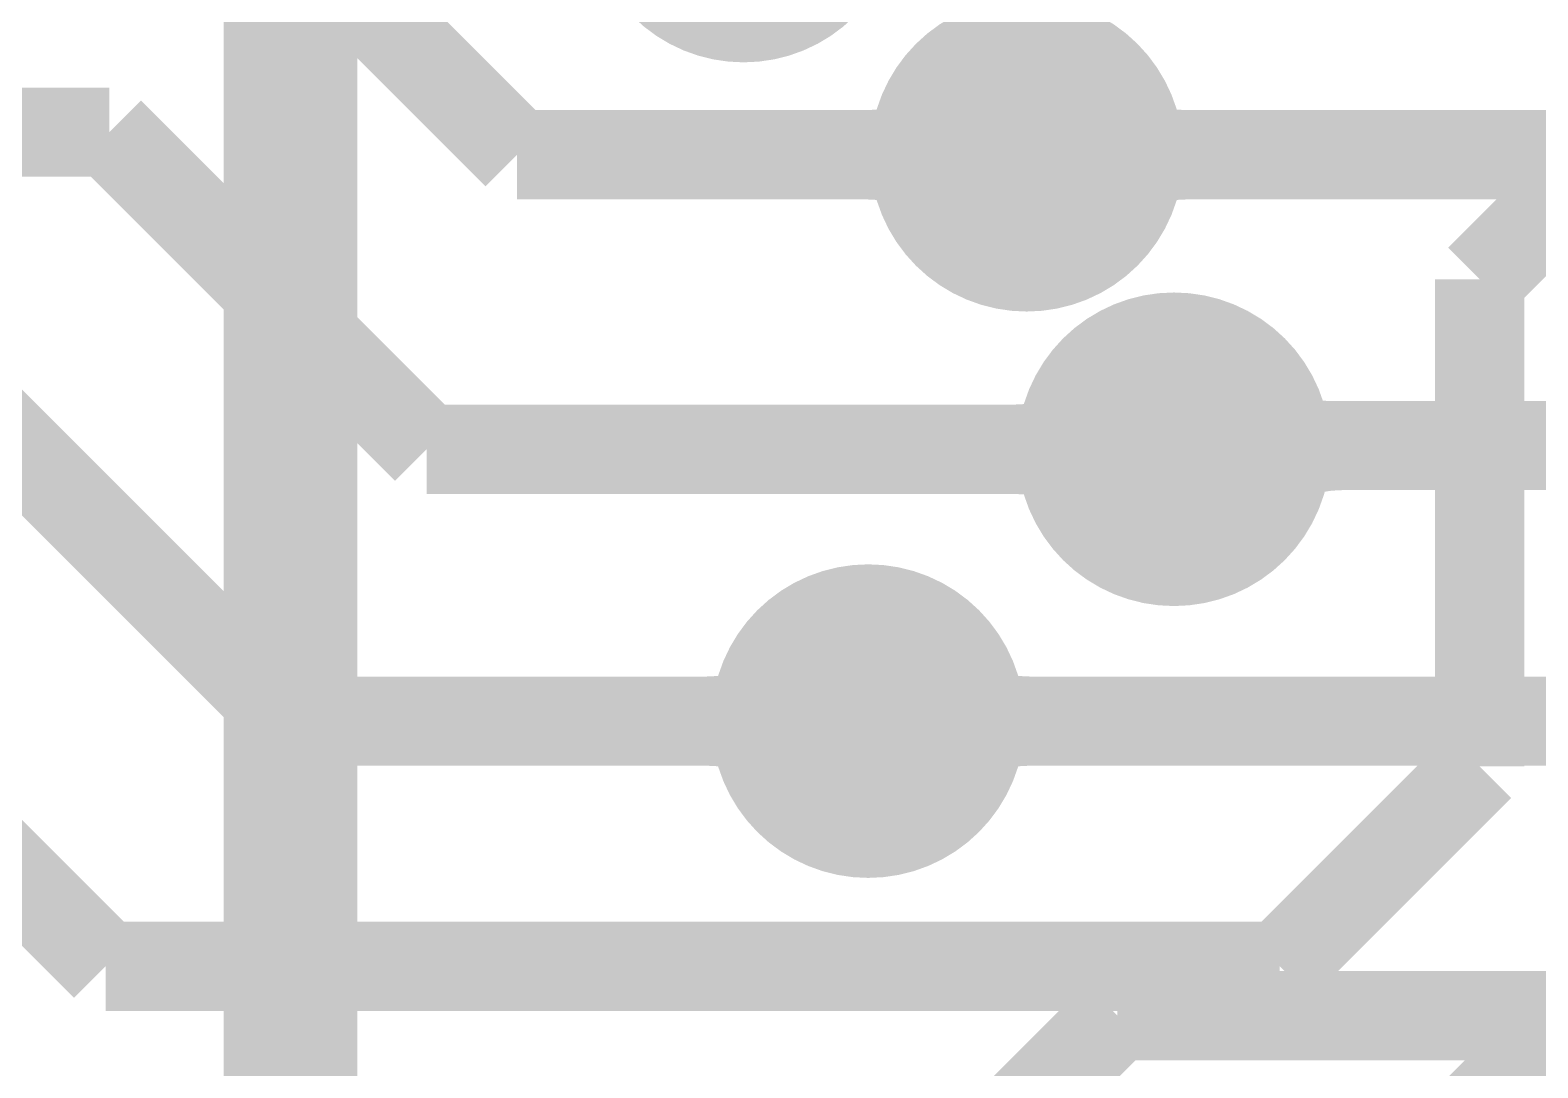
# Model space of a CAD drawing. Extents: x 56.2 to 141.8, y 48 to 96.4.
# Drawn here: x 121.615 to 124.997, y 73.238 to 75.565 of the extents above; entities that cross this region are included whole.
import ezdxf

# ---------------------------------------------------------------- set-up
doc = ezdxf.new("R2010")
doc.units = 0
doc.header["$MEASUREMENT"] = 0
for name, color, linetype in [('BOTTOMLAYER', 5, 'CONTINUOUS'), ('BOTTOMSOLDER', 6, 'CONTINUOUS'), ('MULTILAYER', 9, 'CONTINUOUS'), ('TOPLAYER', 1, 'CONTINUOUS'), ('TOPSOLDER', 216, 'CONTINUOUS')]:
    doc.layers.add(name, color=color, linetype=linetype)

msp = doc.modelspace()

# ---------------------------------------------------------------- linework, layer by layer
at = {"layer": 'BOTTOMLAYER'}
for points, const_width in [([(122.1994, 72.136), (122.1994, 75.9968)], 0.299999), ([(123.8504, 75.2856), (125.5268, 75.2856)], 0.2), ([(124.1806, 74.6338), (125.6878, 74.6338)], 0.2), ([(123.4948, 74.0156), (125.896075, 74.0156)], 0.2), ([(123.5202, 72.8218), (124.0536, 73.3552)], 0.2), ([(124.0536, 73.3552), (126.2888, 73.3552)], 0.2)]:
    msp.add_lwpolyline(points, dxfattribs=dict(at, const_width=const_width))
for points, const_width in [([(123.725402, 75.2856, 1), (123.975398, 75.2856, 1)], 0.249999), ([(123.906465, 75.391665, 1), (124.006465, 75.391665, 1)], 0.1), ([(123.906465, 75.391665, 1), (124.006465, 75.391665, 1)], 0.1), ([(123.906465, 75.391665, 1), (124.006465, 75.391665, 1)], 0.1), ([(123.906465, 75.391665, 1), (124.006465, 75.391665, 1)], 0.1), ([(123.906465, 75.391665, 1), (124.006465, 75.391665, 1)], 0.1), ([(123.906465, 75.391665, 1), (124.006465, 75.391665, 1)], 0.1), ([(123.906465, 75.391665, 1), (124.006465, 75.391665, 1)], 0.1), ([(123.906465, 75.391665, 1), (124.006465, 75.391665, 1)], 0.1), ([(123.906465, 75.391665, 1), (124.006465, 75.391665, 1)], 0.1), ([(123.906465, 75.391665, 1), (124.006465, 75.391665, 1)], 0.1), ([(123.906465, 75.391665, 1), (124.006465, 75.391665, 1)], 0.1), ([(123.906465, 75.391665, 1), (124.006465, 75.391665, 1)], 0.1), ([(123.906465, 75.391665, 1), (124.006465, 75.391665, 1)], 0.1), ([(123.906465, 75.391665, 1), (124.006465, 75.391665, 1)], 0.1), ([(124.16253, 75.2856, 1), (124.26253, 75.2856, 1)], 0.1), ([(124.16253, 75.2856, 1), (124.26253, 75.2856, 1)], 0.1), ([(124.16253, 75.2856, 1), (124.26253, 75.2856, 1)], 0.1), ([(124.16253, 75.2856, 1), (124.26253, 75.2856, 1)], 0.1), ([(124.16253, 75.2856, 1), (124.26253, 75.2856, 1)], 0.1), ([(124.16253, 75.2856, 1), (124.26253, 75.2856, 1)], 0.1), ([(124.16253, 75.2856, 1), (124.26253, 75.2856, 1)], 0.1), ([(124.16253, 75.2856, 1), (124.26253, 75.2856, 1)], 0.1), ([(124.16253, 75.2856, 1), (124.26253, 75.2856, 1)], 0.1), ([(124.16253, 75.2856, 1), (124.26253, 75.2856, 1)], 0.1), ([(124.16253, 75.2856, 1), (124.26253, 75.2856, 1)], 0.1), ([(124.16253, 75.2856, 1), (124.26253, 75.2856, 1)], 0.1), ([(124.16253, 75.2856, 1), (124.26253, 75.2856, 1)], 0.1), ([(124.16253, 75.2856, 1), (124.26253, 75.2856, 1)], 0.1), ([(124.16253, 75.2856, 1), (124.26253, 75.2856, 1)], 0.1), ([(124.16253, 75.2856, 1), (124.26253, 75.2856, 1)], 0.1), ([(124.16253, 75.2856, 1), (124.26253, 75.2856, 1)], 0.1), ([(124.16253, 75.2856, 1), (124.26253, 75.2856, 1)], 0.1), ([(124.16253, 75.2856, 1), (124.26253, 75.2856, 1)], 0.1), ([(124.16253, 75.2856, 1), (124.26253, 75.2856, 1)], 0.1), ([(124.16253, 75.2856, 1), (124.26253, 75.2856, 1)], 0.1), ([(124.16253, 75.2856, 1), (124.26253, 75.2856, 1)], 0.1), ([(124.16253, 75.2856, 1), (124.26253, 75.2856, 1)], 0.1), ([(124.16253, 75.2856, 1), (124.26253, 75.2856, 1)], 0.1), ([(124.16253, 75.2856, 1), (124.26253, 75.2856, 1)], 0.1), ([(124.16253, 75.2856, 1), (124.26253, 75.2856, 1)], 0.1), ([(124.16253, 75.2856, 1), (124.26253, 75.2856, 1)], 0.1), ([(124.16253, 75.2856, 1), (124.26253, 75.2856, 1)], 0.1), ([(123.906465, 75.179535, 1), (124.006465, 75.179535, 1)], 0.1), ([(123.906465, 75.179535, 1), (124.006465, 75.179535, 1)], 0.1), ([(123.906465, 75.179535, 1), (124.006465, 75.179535, 1)], 0.1), ([(123.906465, 75.179535, 1), (124.006465, 75.179535, 1)], 0.1), ([(123.906465, 75.179535, 1), (124.006465, 75.179535, 1)], 0.1), ([(123.906465, 75.179535, 1), (124.006465, 75.179535, 1)], 0.1), ([(123.906465, 75.179535, 1), (124.006465, 75.179535, 1)], 0.1), ([(123.906465, 75.179535, 1), (124.006465, 75.179535, 1)], 0.1), ([(123.906465, 75.179535, 1), (124.006465, 75.179535, 1)], 0.1), ([(123.906465, 75.179535, 1), (124.006465, 75.179535, 1)], 0.1), ([(123.906465, 75.179535, 1), (124.006465, 75.179535, 1)], 0.1), ([(123.906465, 75.179535, 1), (124.006465, 75.179535, 1)], 0.1), ([(123.906465, 75.179535, 1), (124.006465, 75.179535, 1)], 0.1), ([(123.906465, 75.179535, 1), (124.006465, 75.179535, 1)], 0.1), ([(124.055602, 74.6252, 1), (124.305598, 74.6252, 1)], 0.249999), ([(124.236665, 74.731265, 1), (124.336665, 74.731265, 1)], 0.1), ([(124.236665, 74.731265, 1), (124.336665, 74.731265, 1)], 0.1), ([(124.236665, 74.731265, 1), (124.336665, 74.731265, 1)], 0.1), ([(124.236665, 74.731265, 1), (124.336665, 74.731265, 1)], 0.1), ([(124.236665, 74.731265, 1), (124.336665, 74.731265, 1)], 0.1), ([(124.236665, 74.731265, 1), (124.336665, 74.731265, 1)], 0.1), ([(124.236665, 74.731265, 1), (124.336665, 74.731265, 1)], 0.1), ([(124.236665, 74.731265, 1), (124.336665, 74.731265, 1)], 0.1), ([(124.236665, 74.731265, 1), (124.336665, 74.731265, 1)], 0.1), ([(124.236665, 74.731265, 1), (124.336665, 74.731265, 1)], 0.1), ([(124.236665, 74.731265, 1), (124.336665, 74.731265, 1)], 0.1), ([(124.236665, 74.731265, 1), (124.336665, 74.731265, 1)], 0.1), ([(124.236665, 74.731265, 1), (124.336665, 74.731265, 1)], 0.1), ([(124.236665, 74.731265, 1), (124.336665, 74.731265, 1)], 0.1), ([(124.471968, 74.6338, 1), (124.571968, 74.6338, 1)], 0.1), ([(124.471968, 74.6338, 1), (124.571968, 74.6338, 1)], 0.1), ([(124.471968, 74.6338, 1), (124.571968, 74.6338, 1)], 0.1), ([(124.471968, 74.6338, 1), (124.571968, 74.6338, 1)], 0.1), ([(124.471968, 74.6338, 1), (124.571968, 74.6338, 1)], 0.1), ([(124.471968, 74.6338, 1), (124.571968, 74.6338, 1)], 0.1), ([(124.471968, 74.6338, 1), (124.571968, 74.6338, 1)], 0.1), ([(124.471968, 74.6338, 1), (124.571968, 74.6338, 1)], 0.1), ([(124.471968, 74.6338, 1), (124.571968, 74.6338, 1)], 0.1), ([(124.471968, 74.6338, 1), (124.571968, 74.6338, 1)], 0.1), ([(124.471968, 74.6338, 1), (124.571968, 74.6338, 1)], 0.1), ([(124.471968, 74.6338, 1), (124.571968, 74.6338, 1)], 0.1), ([(124.471968, 74.6338, 1), (124.571968, 74.6338, 1)], 0.1), ([(124.471968, 74.6338, 1), (124.571968, 74.6338, 1)], 0.1), ([(124.513495, 74.6338, 1), (124.613495, 74.6338, 1)], 0.1), ([(124.513495, 74.6338, 1), (124.613495, 74.6338, 1)], 0.1), ([(124.513495, 74.6338, 1), (124.613495, 74.6338, 1)], 0.1), ([(124.513495, 74.6338, 1), (124.613495, 74.6338, 1)], 0.1), ([(124.513495, 74.6338, 1), (124.613495, 74.6338, 1)], 0.1), ([(124.513495, 74.6338, 1), (124.613495, 74.6338, 1)], 0.1), ([(124.513495, 74.6338, 1), (124.613495, 74.6338, 1)], 0.1), ([(124.513495, 74.6338, 1), (124.613495, 74.6338, 1)], 0.1), ([(124.513495, 74.6338, 1), (124.613495, 74.6338, 1)], 0.1), ([(124.513495, 74.6338, 1), (124.613495, 74.6338, 1)], 0.1), ([(124.513495, 74.6338, 1), (124.613495, 74.6338, 1)], 0.1), ([(124.513495, 74.6338, 1), (124.613495, 74.6338, 1)], 0.1), ([(124.513495, 74.6338, 1), (124.613495, 74.6338, 1)], 0.1), ([(124.513495, 74.6338, 1), (124.613495, 74.6338, 1)], 0.1), ([(124.236665, 74.519135, 1), (124.336665, 74.519135, 1)], 0.1), ([(124.236665, 74.519135, 1), (124.336665, 74.519135, 1)], 0.1), ([(124.236665, 74.519135, 1), (124.336665, 74.519135, 1)], 0.1), ([(124.236665, 74.519135, 1), (124.336665, 74.519135, 1)], 0.1), ([(124.236665, 74.519135, 1), (124.336665, 74.519135, 1)], 0.1), ([(124.236665, 74.519135, 1), (124.336665, 74.519135, 1)], 0.1), ([(124.236665, 74.519135, 1), (124.336665, 74.519135, 1)], 0.1), ([(124.236665, 74.519135, 1), (124.336665, 74.519135, 1)], 0.1), ([(124.236665, 74.519135, 1), (124.336665, 74.519135, 1)], 0.1), ([(124.236665, 74.519135, 1), (124.336665, 74.519135, 1)], 0.1), ([(124.236665, 74.519135, 1), (124.336665, 74.519135, 1)], 0.1), ([(124.236665, 74.519135, 1), (124.336665, 74.519135, 1)], 0.1), ([(124.236665, 74.519135, 1), (124.336665, 74.519135, 1)], 0.1), ([(124.236665, 74.519135, 1), (124.336665, 74.519135, 1)], 0.1), ([(123.369802, 74.0156, 1), (123.619798, 74.0156, 1)], 0.249999), ([(123.550865, 74.121665, 1), (123.650865, 74.121665, 1)], 0.1), ([(123.550865, 74.121665, 1), (123.650865, 74.121665, 1)], 0.1), ([(123.550865, 74.121665, 1), (123.650865, 74.121665, 1)], 0.1), ([(123.550865, 74.121665, 1), (123.650865, 74.121665, 1)], 0.1), ([(123.550865, 74.121665, 1), (123.650865, 74.121665, 1)], 0.1), ([(123.550865, 74.121665, 1), (123.650865, 74.121665, 1)], 0.1), ([(123.550865, 74.121665, 1), (123.650865, 74.121665, 1)], 0.1), ([(123.550865, 74.121665, 1), (123.650865, 74.121665, 1)], 0.1), ([(123.550865, 74.121665, 1), (123.650865, 74.121665, 1)], 0.1), ([(123.550865, 74.121665, 1), (123.650865, 74.121665, 1)], 0.1), ([(123.550865, 74.121665, 1), (123.650865, 74.121665, 1)], 0.1), ([(123.550865, 74.121665, 1), (123.650865, 74.121665, 1)], 0.1), ([(123.550865, 74.121665, 1), (123.650865, 74.121665, 1)], 0.1), ([(123.550865, 74.121665, 1), (123.650865, 74.121665, 1)], 0.1), ([(123.80693, 74.0156, 1), (123.90693, 74.0156, 1)], 0.1), ([(123.80693, 74.0156, 1), (123.90693, 74.0156, 1)], 0.1), ([(123.80693, 74.0156, 1), (123.90693, 74.0156, 1)], 0.1), ([(123.80693, 74.0156, 1), (123.90693, 74.0156, 1)], 0.1), ([(123.80693, 74.0156, 1), (123.90693, 74.0156, 1)], 0.1), ([(123.80693, 74.0156, 1), (123.90693, 74.0156, 1)], 0.1), ([(123.80693, 74.0156, 1), (123.90693, 74.0156, 1)], 0.1), ([(123.80693, 74.0156, 1), (123.90693, 74.0156, 1)], 0.1), ([(123.80693, 74.0156, 1), (123.90693, 74.0156, 1)], 0.1), ([(123.80693, 74.0156, 1), (123.90693, 74.0156, 1)], 0.1), ([(123.80693, 74.0156, 1), (123.90693, 74.0156, 1)], 0.1), ([(123.80693, 74.0156, 1), (123.90693, 74.0156, 1)], 0.1), ([(123.80693, 74.0156, 1), (123.90693, 74.0156, 1)], 0.1), ([(123.80693, 74.0156, 1), (123.90693, 74.0156, 1)], 0.1), ([(123.80693, 74.0156, 1), (123.90693, 74.0156, 1)], 0.1), ([(123.80693, 74.0156, 1), (123.90693, 74.0156, 1)], 0.1), ([(123.80693, 74.0156, 1), (123.90693, 74.0156, 1)], 0.1), ([(123.80693, 74.0156, 1), (123.90693, 74.0156, 1)], 0.1), ([(123.80693, 74.0156, 1), (123.90693, 74.0156, 1)], 0.1), ([(123.80693, 74.0156, 1), (123.90693, 74.0156, 1)], 0.1), ([(123.80693, 74.0156, 1), (123.90693, 74.0156, 1)], 0.1), ([(123.80693, 74.0156, 1), (123.90693, 74.0156, 1)], 0.1), ([(123.80693, 74.0156, 1), (123.90693, 74.0156, 1)], 0.1), ([(123.80693, 74.0156, 1), (123.90693, 74.0156, 1)], 0.1), ([(123.80693, 74.0156, 1), (123.90693, 74.0156, 1)], 0.1), ([(123.80693, 74.0156, 1), (123.90693, 74.0156, 1)], 0.1), ([(123.80693, 74.0156, 1), (123.90693, 74.0156, 1)], 0.1), ([(123.80693, 74.0156, 1), (123.90693, 74.0156, 1)], 0.1), ([(123.550865, 73.909535, 1), (123.650865, 73.909535, 1)], 0.1), ([(123.550865, 73.909535, 1), (123.650865, 73.909535, 1)], 0.1), ([(123.550865, 73.909535, 1), (123.650865, 73.909535, 1)], 0.1), ([(123.550865, 73.909535, 1), (123.650865, 73.909535, 1)], 0.1), ([(123.550865, 73.909535, 1), (123.650865, 73.909535, 1)], 0.1), ([(123.550865, 73.909535, 1), (123.650865, 73.909535, 1)], 0.1), ([(123.550865, 73.909535, 1), (123.650865, 73.909535, 1)], 0.1), ([(123.550865, 73.909535, 1), (123.650865, 73.909535, 1)], 0.1), ([(123.550865, 73.909535, 1), (123.650865, 73.909535, 1)], 0.1), ([(123.550865, 73.909535, 1), (123.650865, 73.909535, 1)], 0.1), ([(123.550865, 73.909535, 1), (123.650865, 73.909535, 1)], 0.1), ([(123.550865, 73.909535, 1), (123.650865, 73.909535, 1)], 0.1), ([(123.550865, 73.909535, 1), (123.650865, 73.909535, 1)], 0.1), ([(123.550865, 73.909535, 1), (123.650865, 73.909535, 1)], 0.1)]:
    msp.add_lwpolyline(points, format="xyb", close=True, dxfattribs=dict(at, const_width=const_width))
at = {"layer": 'BOTTOMLAYER', "const_width": 0.2}
for points in [[(124.21253, 75.2856, -0.198912), (123.956465, 75.391665)], [(124.21253, 75.2856, -0.198912), (123.956465, 75.391665)], [(124.21253, 75.2856, -0.198912), (123.956465, 75.391665)], [(124.21253, 75.2856, -0.198912), (123.956465, 75.391665)], [(124.21253, 75.2856, -0.198912), (123.956465, 75.391665)], [(124.21253, 75.2856, -0.198912), (123.956465, 75.391665)], [(124.21253, 75.2856, -0.198912), (123.956465, 75.391665)], [(124.21253, 75.2856, -0.198912), (123.956465, 75.391665)], [(124.21253, 75.2856, -0.198912), (123.956465, 75.391665)], [(124.21253, 75.2856, -0.198912), (123.956465, 75.391665)], [(124.21253, 75.2856, -0.198912), (123.956465, 75.391665)], [(124.21253, 75.2856, -0.198912), (123.956465, 75.391665)], [(124.21253, 75.2856, -0.198912), (123.956465, 75.391665)], [(124.21253, 75.2856, -0.198912), (123.956465, 75.391665)], [(123.956465, 75.179535, -0.198912), (124.21253, 75.2856)], [(123.956465, 75.179535, -0.198912), (124.21253, 75.2856)], [(123.956465, 75.179535, -0.198912), (124.21253, 75.2856)], [(123.956465, 75.179535, -0.198912), (124.21253, 75.2856)], [(123.956465, 75.179535, -0.198912), (124.21253, 75.2856)], [(123.956465, 75.179535, -0.198912), (124.21253, 75.2856)], [(123.956465, 75.179535, -0.198912), (124.21253, 75.2856)], [(123.956465, 75.179535, -0.198912), (124.21253, 75.2856)], [(123.956465, 75.179535, -0.198912), (124.21253, 75.2856)], [(123.956465, 75.179535, -0.198912), (124.21253, 75.2856)], [(123.956465, 75.179535, -0.198912), (124.21253, 75.2856)], [(123.956465, 75.179535, -0.198912), (124.21253, 75.2856)], [(123.956465, 75.179535, -0.198912), (124.21253, 75.2856)], [(123.956465, 75.179535, -0.198912), (124.21253, 75.2856)], [(124.521968, 74.6338, -0.198912), (124.286665, 74.731265)], [(124.521968, 74.6338, -0.198912), (124.286665, 74.731265)], [(124.521968, 74.6338, -0.198912), (124.286665, 74.731265)], [(124.521968, 74.6338, -0.198912), (124.286665, 74.731265)], [(124.521968, 74.6338, -0.198912), (124.286665, 74.731265)], [(124.521968, 74.6338, -0.198912), (124.286665, 74.731265)], [(124.521968, 74.6338, -0.198912), (124.286665, 74.731265)], [(124.521968, 74.6338, -0.198912), (124.286665, 74.731265)], [(124.521968, 74.6338, -0.198912), (124.286665, 74.731265)], [(124.521968, 74.6338, -0.198912), (124.286665, 74.731265)], [(124.521968, 74.6338, -0.198912), (124.286665, 74.731265)], [(124.521968, 74.6338, -0.198912), (124.286665, 74.731265)], [(124.521968, 74.6338, -0.198912), (124.286665, 74.731265)], [(124.521968, 74.6338, -0.198912), (124.286665, 74.731265)], [(124.286665, 74.519135, -0.198912), (124.563495, 74.6338)], [(124.286665, 74.519135, -0.198912), (124.563495, 74.6338)], [(124.286665, 74.519135, -0.198912), (124.563495, 74.6338)], [(124.286665, 74.519135, -0.198912), (124.563495, 74.6338)], [(124.286665, 74.519135, -0.198912), (124.563495, 74.6338)], [(124.286665, 74.519135, -0.198912), (124.563495, 74.6338)], [(124.286665, 74.519135, -0.198912), (124.563495, 74.6338)], [(124.286665, 74.519135, -0.198912), (124.563495, 74.6338)], [(124.286665, 74.519135, -0.198912), (124.563495, 74.6338)], [(124.286665, 74.519135, -0.198912), (124.563495, 74.6338)], [(124.286665, 74.519135, -0.198912), (124.563495, 74.6338)], [(124.286665, 74.519135, -0.198912), (124.563495, 74.6338)], [(124.286665, 74.519135, -0.198912), (124.563495, 74.6338)], [(124.286665, 74.519135, -0.198912), (124.563495, 74.6338)], [(123.85693, 74.0156, -0.198912), (123.600865, 74.121665)], [(123.85693, 74.0156, -0.198912), (123.600865, 74.121665)], [(123.85693, 74.0156, -0.198912), (123.600865, 74.121665)], [(123.85693, 74.0156, -0.198912), (123.600865, 74.121665)], [(123.85693, 74.0156, -0.198912), (123.600865, 74.121665)], [(123.85693, 74.0156, -0.198912), (123.600865, 74.121665)], [(123.85693, 74.0156, -0.198912), (123.600865, 74.121665)], [(123.85693, 74.0156, -0.198912), (123.600865, 74.121665)], [(123.85693, 74.0156, -0.198912), (123.600865, 74.121665)], [(123.85693, 74.0156, -0.198912), (123.600865, 74.121665)], [(123.85693, 74.0156, -0.198912), (123.600865, 74.121665)], [(123.85693, 74.0156, -0.198912), (123.600865, 74.121665)], [(123.85693, 74.0156, -0.198912), (123.600865, 74.121665)], [(123.85693, 74.0156, -0.198912), (123.600865, 74.121665)], [(123.600865, 73.909535, -0.198912), (123.85693, 74.0156)], [(123.600865, 73.909535, -0.198912), (123.85693, 74.0156)], [(123.600865, 73.909535, -0.198912), (123.85693, 74.0156)], [(123.600865, 73.909535, -0.198912), (123.85693, 74.0156)], [(123.600865, 73.909535, -0.198912), (123.85693, 74.0156)], [(123.600865, 73.909535, -0.198912), (123.85693, 74.0156)], [(123.600865, 73.909535, -0.198912), (123.85693, 74.0156)], [(123.600865, 73.909535, -0.198912), (123.85693, 74.0156)], [(123.600865, 73.909535, -0.198912), (123.85693, 74.0156)], [(123.600865, 73.909535, -0.198912), (123.85693, 74.0156)], [(123.600865, 73.909535, -0.198912), (123.85693, 74.0156)], [(123.600865, 73.909535, -0.198912), (123.85693, 74.0156)], [(123.600865, 73.909535, -0.198912), (123.85693, 74.0156)], [(123.600865, 73.909535, -0.198912), (123.85693, 74.0156)]]:
    msp.add_lwpolyline(points, format="xyb", dxfattribs=at)
at = {"layer": 'BOTTOMSOLDER', "const_width": 0.351599}
for points in [[(123.039602, 75.8444, 1), (123.391198, 75.8444, 1)], [(123.674602, 75.2856, 1), (124.026198, 75.2856, 1)], [(124.004802, 74.6252, 1), (124.356398, 74.6252, 1)], [(123.319002, 74.0156, 1), (123.670598, 74.0156, 1)]]:
    msp.add_lwpolyline(points, format="xyb", close=True, dxfattribs=at)
at = {"layer": 'MULTILAYER', "const_width": 0.249999}
for points in [[(123.725402, 75.2856, 1), (123.975398, 75.2856, 1)], [(124.055602, 74.6252, 1), (124.305598, 74.6252, 1)], [(123.369802, 74.0156, 1), (123.619798, 74.0156, 1)]]:
    msp.add_lwpolyline(points, format="xyb", close=True, dxfattribs=at)
at = {"layer": 'TOPLAYER'}
for points, const_width in [([(122.174, 75.819), (122.7074, 75.2856)], 0.2), ([(112.395, 75.3364), (121.793, 75.3364)], 0.2), ([(121.793, 75.3364), (122.5042, 74.6252)], 0.2), ([(122.7074, 75.2856), (123.8504, 75.2856)], 0.2), ([(124.8664, 75.0062), (125.1458, 75.2856)], 0.2), ([(124.8664, 73.914), (124.8664, 75.0062)], 0.2), ([(121.3358, 74.8792), (122.1994, 74.0156)], 0.2), ([(124.1552, 74.6506), (124.1806, 74.6506)], 0.2), ([(124.1552, 74.6506), (124.1806, 74.6252)], 0.2), ([(122.5042, 74.6252), (124.1806, 74.6252)], 0.2), ([(120.8532, 74.3966), (121.784199, 73.465601)], 0.2), ([(124.2844, 72.4938), (125.8316, 74.041)], 0.299999), ([(122.1994, 74.0156), (123.4948, 74.0156)], 0.2), ([(124.418001, 73.465601), (124.8664, 73.914)], 0.2), ([(121.784199, 73.465601), (124.418001, 73.465601)], 0.2)]:
    msp.add_lwpolyline(points, dxfattribs=dict(at, const_width=const_width))
for points, const_width in [([(123.725402, 75.2856, 1), (123.975398, 75.2856, 1)], 0.249999), ([(123.694335, 75.391665, 1), (123.794335, 75.391665, 1)], 0.1), ([(123.694335, 75.391665, 1), (123.794335, 75.391665, 1)], 0.1), ([(123.694335, 75.391665, 1), (123.794335, 75.391665, 1)], 0.1), ([(123.694335, 75.391665, 1), (123.794335, 75.391665, 1)], 0.1), ([(123.694335, 75.391665, 1), (123.794335, 75.391665, 1)], 0.1), ([(123.694335, 75.391665, 1), (123.794335, 75.391665, 1)], 0.1), ([(123.694335, 75.391665, 1), (123.794335, 75.391665, 1)], 0.1), ([(123.694335, 75.391665, 1), (123.794335, 75.391665, 1)], 0.1), ([(123.694335, 75.391665, 1), (123.794335, 75.391665, 1)], 0.1), ([(123.694335, 75.391665, 1), (123.794335, 75.391665, 1)], 0.1), ([(123.694335, 75.391665, 1), (123.794335, 75.391665, 1)], 0.1), ([(123.694335, 75.391665, 1), (123.794335, 75.391665, 1)], 0.1), ([(123.694335, 75.391665, 1), (123.794335, 75.391665, 1)], 0.1), ([(123.694335, 75.391665, 1), (123.794335, 75.391665, 1)], 0.1), ([(123.43827, 75.2856, 1), (123.53827, 75.2856, 1)], 0.1), ([(123.43827, 75.2856, 1), (123.53827, 75.2856, 1)], 0.1), ([(123.43827, 75.2856, 1), (123.53827, 75.2856, 1)], 0.1), ([(123.43827, 75.2856, 1), (123.53827, 75.2856, 1)], 0.1), ([(123.43827, 75.2856, 1), (123.53827, 75.2856, 1)], 0.1), ([(123.43827, 75.2856, 1), (123.53827, 75.2856, 1)], 0.1), ([(123.43827, 75.2856, 1), (123.53827, 75.2856, 1)], 0.1), ([(123.43827, 75.2856, 1), (123.53827, 75.2856, 1)], 0.1), ([(123.43827, 75.2856, 1), (123.53827, 75.2856, 1)], 0.1), ([(123.43827, 75.2856, 1), (123.53827, 75.2856, 1)], 0.1), ([(123.43827, 75.2856, 1), (123.53827, 75.2856, 1)], 0.1), ([(123.43827, 75.2856, 1), (123.53827, 75.2856, 1)], 0.1), ([(123.43827, 75.2856, 1), (123.53827, 75.2856, 1)], 0.1), ([(123.43827, 75.2856, 1), (123.53827, 75.2856, 1)], 0.1), ([(123.43827, 75.2856, 1), (123.53827, 75.2856, 1)], 0.1), ([(123.43827, 75.2856, 1), (123.53827, 75.2856, 1)], 0.1), ([(123.43827, 75.2856, 1), (123.53827, 75.2856, 1)], 0.1), ([(123.43827, 75.2856, 1), (123.53827, 75.2856, 1)], 0.1), ([(123.43827, 75.2856, 1), (123.53827, 75.2856, 1)], 0.1), ([(123.43827, 75.2856, 1), (123.53827, 75.2856, 1)], 0.1), ([(123.43827, 75.2856, 1), (123.53827, 75.2856, 1)], 0.1), ([(123.43827, 75.2856, 1), (123.53827, 75.2856, 1)], 0.1), ([(123.43827, 75.2856, 1), (123.53827, 75.2856, 1)], 0.1), ([(123.43827, 75.2856, 1), (123.53827, 75.2856, 1)], 0.1), ([(123.43827, 75.2856, 1), (123.53827, 75.2856, 1)], 0.1), ([(123.43827, 75.2856, 1), (123.53827, 75.2856, 1)], 0.1), ([(123.43827, 75.2856, 1), (123.53827, 75.2856, 1)], 0.1), ([(123.43827, 75.2856, 1), (123.53827, 75.2856, 1)], 0.1), ([(123.694335, 75.179535, 1), (123.794335, 75.179535, 1)], 0.1), ([(123.694335, 75.179535, 1), (123.794335, 75.179535, 1)], 0.1), ([(123.694335, 75.179535, 1), (123.794335, 75.179535, 1)], 0.1), ([(123.694335, 75.179535, 1), (123.794335, 75.179535, 1)], 0.1), ([(123.694335, 75.179535, 1), (123.794335, 75.179535, 1)], 0.1), ([(123.694335, 75.179535, 1), (123.794335, 75.179535, 1)], 0.1), ([(123.694335, 75.179535, 1), (123.794335, 75.179535, 1)], 0.1), ([(123.694335, 75.179535, 1), (123.794335, 75.179535, 1)], 0.1), ([(123.694335, 75.179535, 1), (123.794335, 75.179535, 1)], 0.1), ([(123.694335, 75.179535, 1), (123.794335, 75.179535, 1)], 0.1), ([(123.694335, 75.179535, 1), (123.794335, 75.179535, 1)], 0.1), ([(123.694335, 75.179535, 1), (123.794335, 75.179535, 1)], 0.1), ([(123.694335, 75.179535, 1), (123.794335, 75.179535, 1)], 0.1), ([(123.694335, 75.179535, 1), (123.794335, 75.179535, 1)], 0.1), ([(124.055602, 74.6252, 1), (124.305598, 74.6252, 1)], 0.249999), ([(124.024535, 74.731265, 1), (124.124535, 74.731265, 1)], 0.1), ([(124.024535, 74.731265, 1), (124.124535, 74.731265, 1)], 0.1), ([(124.024535, 74.731265, 1), (124.124535, 74.731265, 1)], 0.1), ([(124.024535, 74.731265, 1), (124.124535, 74.731265, 1)], 0.1), ([(124.024535, 74.731265, 1), (124.124535, 74.731265, 1)], 0.1), ([(124.024535, 74.731265, 1), (124.124535, 74.731265, 1)], 0.1), ([(124.024535, 74.731265, 1), (124.124535, 74.731265, 1)], 0.1), ([(124.024535, 74.731265, 1), (124.124535, 74.731265, 1)], 0.1), ([(124.024535, 74.731265, 1), (124.124535, 74.731265, 1)], 0.1), ([(124.024535, 74.731265, 1), (124.124535, 74.731265, 1)], 0.1), ([(124.024535, 74.731265, 1), (124.124535, 74.731265, 1)], 0.1), ([(124.024535, 74.731265, 1), (124.124535, 74.731265, 1)], 0.1), ([(124.024535, 74.731265, 1), (124.124535, 74.731265, 1)], 0.1), ([(124.024535, 74.731265, 1), (124.124535, 74.731265, 1)], 0.1), ([(123.76847, 74.6252, 1), (123.86847, 74.6252, 1)], 0.1), ([(123.76847, 74.6252, 1), (123.86847, 74.6252, 1)], 0.1), ([(123.76847, 74.6252, 1), (123.86847, 74.6252, 1)], 0.1), ([(123.76847, 74.6252, 1), (123.86847, 74.6252, 1)], 0.1), ([(123.76847, 74.6252, 1), (123.86847, 74.6252, 1)], 0.1), ([(123.76847, 74.6252, 1), (123.86847, 74.6252, 1)], 0.1), ([(123.76847, 74.6252, 1), (123.86847, 74.6252, 1)], 0.1), ([(123.76847, 74.6252, 1), (123.86847, 74.6252, 1)], 0.1), ([(123.76847, 74.6252, 1), (123.86847, 74.6252, 1)], 0.1), ([(123.76847, 74.6252, 1), (123.86847, 74.6252, 1)], 0.1), ([(123.76847, 74.6252, 1), (123.86847, 74.6252, 1)], 0.1), ([(123.76847, 74.6252, 1), (123.86847, 74.6252, 1)], 0.1), ([(123.76847, 74.6252, 1), (123.86847, 74.6252, 1)], 0.1), ([(123.76847, 74.6252, 1), (123.86847, 74.6252, 1)], 0.1), ([(123.76847, 74.6252, 1), (123.86847, 74.6252, 1)], 0.1), ([(123.76847, 74.6252, 1), (123.86847, 74.6252, 1)], 0.1), ([(123.76847, 74.6252, 1), (123.86847, 74.6252, 1)], 0.1), ([(123.76847, 74.6252, 1), (123.86847, 74.6252, 1)], 0.1), ([(123.76847, 74.6252, 1), (123.86847, 74.6252, 1)], 0.1), ([(123.76847, 74.6252, 1), (123.86847, 74.6252, 1)], 0.1), ([(123.76847, 74.6252, 1), (123.86847, 74.6252, 1)], 0.1), ([(123.76847, 74.6252, 1), (123.86847, 74.6252, 1)], 0.1), ([(123.76847, 74.6252, 1), (123.86847, 74.6252, 1)], 0.1), ([(123.76847, 74.6252, 1), (123.86847, 74.6252, 1)], 0.1), ([(123.76847, 74.6252, 1), (123.86847, 74.6252, 1)], 0.1), ([(123.76847, 74.6252, 1), (123.86847, 74.6252, 1)], 0.1), ([(123.76847, 74.6252, 1), (123.86847, 74.6252, 1)], 0.1), ([(123.76847, 74.6252, 1), (123.86847, 74.6252, 1)], 0.1), ([(124.024535, 74.519135, 1), (124.124535, 74.519135, 1)], 0.1), ([(124.024535, 74.519135, 1), (124.124535, 74.519135, 1)], 0.1), ([(124.024535, 74.519135, 1), (124.124535, 74.519135, 1)], 0.1), ([(124.024535, 74.519135, 1), (124.124535, 74.519135, 1)], 0.1), ([(124.024535, 74.519135, 1), (124.124535, 74.519135, 1)], 0.1), ([(124.024535, 74.519135, 1), (124.124535, 74.519135, 1)], 0.1), ([(124.024535, 74.519135, 1), (124.124535, 74.519135, 1)], 0.1), ([(124.024535, 74.519135, 1), (124.124535, 74.519135, 1)], 0.1), ([(124.024535, 74.519135, 1), (124.124535, 74.519135, 1)], 0.1), ([(124.024535, 74.519135, 1), (124.124535, 74.519135, 1)], 0.1), ([(124.024535, 74.519135, 1), (124.124535, 74.519135, 1)], 0.1), ([(124.024535, 74.519135, 1), (124.124535, 74.519135, 1)], 0.1), ([(124.024535, 74.519135, 1), (124.124535, 74.519135, 1)], 0.1), ([(124.024535, 74.519135, 1), (124.124535, 74.519135, 1)], 0.1), ([(123.369802, 74.0156, 1), (123.619798, 74.0156, 1)], 0.249999), ([(123.338735, 74.121665, 1), (123.438735, 74.121665, 1)], 0.1), ([(123.338735, 74.121665, 1), (123.438735, 74.121665, 1)], 0.1), ([(123.338735, 74.121665, 1), (123.438735, 74.121665, 1)], 0.1), ([(123.338735, 74.121665, 1), (123.438735, 74.121665, 1)], 0.1), ([(123.338735, 74.121665, 1), (123.438735, 74.121665, 1)], 0.1), ([(123.338735, 74.121665, 1), (123.438735, 74.121665, 1)], 0.1), ([(123.338735, 74.121665, 1), (123.438735, 74.121665, 1)], 0.1), ([(123.338735, 74.121665, 1), (123.438735, 74.121665, 1)], 0.1), ([(123.338735, 74.121665, 1), (123.438735, 74.121665, 1)], 0.1), ([(123.338735, 74.121665, 1), (123.438735, 74.121665, 1)], 0.1), ([(123.338735, 74.121665, 1), (123.438735, 74.121665, 1)], 0.1), ([(123.338735, 74.121665, 1), (123.438735, 74.121665, 1)], 0.1), ([(123.338735, 74.121665, 1), (123.438735, 74.121665, 1)], 0.1), ([(123.338735, 74.121665, 1), (123.438735, 74.121665, 1)], 0.1), ([(123.08267, 74.0156, 1), (123.18267, 74.0156, 1)], 0.1), ([(123.08267, 74.0156, 1), (123.18267, 74.0156, 1)], 0.1), ([(123.08267, 74.0156, 1), (123.18267, 74.0156, 1)], 0.1), ([(123.08267, 74.0156, 1), (123.18267, 74.0156, 1)], 0.1), ([(123.08267, 74.0156, 1), (123.18267, 74.0156, 1)], 0.1), ([(123.08267, 74.0156, 1), (123.18267, 74.0156, 1)], 0.1), ([(123.08267, 74.0156, 1), (123.18267, 74.0156, 1)], 0.1), ([(123.08267, 74.0156, 1), (123.18267, 74.0156, 1)], 0.1), ([(123.08267, 74.0156, 1), (123.18267, 74.0156, 1)], 0.1), ([(123.08267, 74.0156, 1), (123.18267, 74.0156, 1)], 0.1), ([(123.08267, 74.0156, 1), (123.18267, 74.0156, 1)], 0.1), ([(123.08267, 74.0156, 1), (123.18267, 74.0156, 1)], 0.1), ([(123.08267, 74.0156, 1), (123.18267, 74.0156, 1)], 0.1), ([(123.08267, 74.0156, 1), (123.18267, 74.0156, 1)], 0.1), ([(123.08267, 74.0156, 1), (123.18267, 74.0156, 1)], 0.1), ([(123.08267, 74.0156, 1), (123.18267, 74.0156, 1)], 0.1), ([(123.08267, 74.0156, 1), (123.18267, 74.0156, 1)], 0.1), ([(123.08267, 74.0156, 1), (123.18267, 74.0156, 1)], 0.1), ([(123.08267, 74.0156, 1), (123.18267, 74.0156, 1)], 0.1), ([(123.08267, 74.0156, 1), (123.18267, 74.0156, 1)], 0.1), ([(123.08267, 74.0156, 1), (123.18267, 74.0156, 1)], 0.1), ([(123.08267, 74.0156, 1), (123.18267, 74.0156, 1)], 0.1), ([(123.08267, 74.0156, 1), (123.18267, 74.0156, 1)], 0.1), ([(123.08267, 74.0156, 1), (123.18267, 74.0156, 1)], 0.1), ([(123.08267, 74.0156, 1), (123.18267, 74.0156, 1)], 0.1), ([(123.08267, 74.0156, 1), (123.18267, 74.0156, 1)], 0.1), ([(123.08267, 74.0156, 1), (123.18267, 74.0156, 1)], 0.1), ([(123.08267, 74.0156, 1), (123.18267, 74.0156, 1)], 0.1), ([(123.338735, 73.909535, 1), (123.438735, 73.909535, 1)], 0.1), ([(123.338735, 73.909535, 1), (123.438735, 73.909535, 1)], 0.1), ([(123.338735, 73.909535, 1), (123.438735, 73.909535, 1)], 0.1), ([(123.338735, 73.909535, 1), (123.438735, 73.909535, 1)], 0.1), ([(123.338735, 73.909535, 1), (123.438735, 73.909535, 1)], 0.1), ([(123.338735, 73.909535, 1), (123.438735, 73.909535, 1)], 0.1), ([(123.338735, 73.909535, 1), (123.438735, 73.909535, 1)], 0.1), ([(123.338735, 73.909535, 1), (123.438735, 73.909535, 1)], 0.1), ([(123.338735, 73.909535, 1), (123.438735, 73.909535, 1)], 0.1), ([(123.338735, 73.909535, 1), (123.438735, 73.909535, 1)], 0.1), ([(123.338735, 73.909535, 1), (123.438735, 73.909535, 1)], 0.1), ([(123.338735, 73.909535, 1), (123.438735, 73.909535, 1)], 0.1), ([(123.338735, 73.909535, 1), (123.438735, 73.909535, 1)], 0.1), ([(123.338735, 73.909535, 1), (123.438735, 73.909535, 1)], 0.1)]:
    msp.add_lwpolyline(points, format="xyb", close=True, dxfattribs=dict(at, const_width=const_width))
at = {"layer": 'TOPLAYER', "const_width": 0.2}
for points in [[(123.744335, 75.391665, -0.198912), (123.48827, 75.2856)], [(123.744335, 75.391665, -0.198912), (123.48827, 75.2856)], [(123.744335, 75.391665, -0.198912), (123.48827, 75.2856)], [(123.744335, 75.391665, -0.198912), (123.48827, 75.2856)], [(123.744335, 75.391665, -0.198912), (123.48827, 75.2856)], [(123.744335, 75.391665, -0.198912), (123.48827, 75.2856)], [(123.744335, 75.391665, -0.198912), (123.48827, 75.2856)], [(123.744335, 75.391665, -0.198912), (123.48827, 75.2856)], [(123.744335, 75.391665, -0.198912), (123.48827, 75.2856)], [(123.744335, 75.391665, -0.198912), (123.48827, 75.2856)], [(123.744335, 75.391665, -0.198912), (123.48827, 75.2856)], [(123.744335, 75.391665, -0.198912), (123.48827, 75.2856)], [(123.744335, 75.391665, -0.198912), (123.48827, 75.2856)], [(123.744335, 75.391665, -0.198912), (123.48827, 75.2856)], [(123.48827, 75.2856, -0.198912), (123.744335, 75.179535)], [(123.48827, 75.2856, -0.198912), (123.744335, 75.179535)], [(123.48827, 75.2856, -0.198912), (123.744335, 75.179535)], [(123.48827, 75.2856, -0.198912), (123.744335, 75.179535)], [(123.48827, 75.2856, -0.198912), (123.744335, 75.179535)], [(123.48827, 75.2856, -0.198912), (123.744335, 75.179535)], [(123.48827, 75.2856, -0.198912), (123.744335, 75.179535)], [(123.48827, 75.2856, -0.198912), (123.744335, 75.179535)], [(123.48827, 75.2856, -0.198912), (123.744335, 75.179535)], [(123.48827, 75.2856, -0.198912), (123.744335, 75.179535)], [(123.48827, 75.2856, -0.198912), (123.744335, 75.179535)], [(123.48827, 75.2856, -0.198912), (123.744335, 75.179535)], [(123.48827, 75.2856, -0.198912), (123.744335, 75.179535)], [(123.48827, 75.2856, -0.198912), (123.744335, 75.179535)], [(124.074535, 74.731265, -0.198912), (123.81847, 74.6252)], [(124.074535, 74.731265, -0.198912), (123.81847, 74.6252)], [(124.074535, 74.731265, -0.198912), (123.81847, 74.6252)], [(124.074535, 74.731265, -0.198912), (123.81847, 74.6252)], [(124.074535, 74.731265, -0.198912), (123.81847, 74.6252)], [(124.074535, 74.731265, -0.198912), (123.81847, 74.6252)], [(124.074535, 74.731265, -0.198912), (123.81847, 74.6252)], [(124.074535, 74.731265, -0.198912), (123.81847, 74.6252)], [(124.074535, 74.731265, -0.198912), (123.81847, 74.6252)], [(124.074535, 74.731265, -0.198912), (123.81847, 74.6252)], [(124.074535, 74.731265, -0.198912), (123.81847, 74.6252)], [(124.074535, 74.731265, -0.198912), (123.81847, 74.6252)], [(124.074535, 74.731265, -0.198912), (123.81847, 74.6252)], [(124.074535, 74.731265, -0.198912), (123.81847, 74.6252)], [(123.81847, 74.6252, -0.198912), (124.074535, 74.519135)], [(123.81847, 74.6252, -0.198912), (124.074535, 74.519135)], [(123.81847, 74.6252, -0.198912), (124.074535, 74.519135)], [(123.81847, 74.6252, -0.198912), (124.074535, 74.519135)], [(123.81847, 74.6252, -0.198912), (124.074535, 74.519135)], [(123.81847, 74.6252, -0.198912), (124.074535, 74.519135)], [(123.81847, 74.6252, -0.198912), (124.074535, 74.519135)], [(123.81847, 74.6252, -0.198912), (124.074535, 74.519135)], [(123.81847, 74.6252, -0.198912), (124.074535, 74.519135)], [(123.81847, 74.6252, -0.198912), (124.074535, 74.519135)], [(123.81847, 74.6252, -0.198912), (124.074535, 74.519135)], [(123.81847, 74.6252, -0.198912), (124.074535, 74.519135)], [(123.81847, 74.6252, -0.198912), (124.074535, 74.519135)], [(123.81847, 74.6252, -0.198912), (124.074535, 74.519135)], [(123.388735, 74.121665, -0.198912), (123.13267, 74.0156)], [(123.388735, 74.121665, -0.198912), (123.13267, 74.0156)], [(123.388735, 74.121665, -0.198912), (123.13267, 74.0156)], [(123.388735, 74.121665, -0.198912), (123.13267, 74.0156)], [(123.388735, 74.121665, -0.198912), (123.13267, 74.0156)], [(123.388735, 74.121665, -0.198912), (123.13267, 74.0156)], [(123.388735, 74.121665, -0.198912), (123.13267, 74.0156)], [(123.388735, 74.121665, -0.198912), (123.13267, 74.0156)], [(123.388735, 74.121665, -0.198912), (123.13267, 74.0156)], [(123.388735, 74.121665, -0.198912), (123.13267, 74.0156)], [(123.388735, 74.121665, -0.198912), (123.13267, 74.0156)], [(123.388735, 74.121665, -0.198912), (123.13267, 74.0156)], [(123.388735, 74.121665, -0.198912), (123.13267, 74.0156)], [(123.388735, 74.121665, -0.198912), (123.13267, 74.0156)], [(123.13267, 74.0156, -0.198912), (123.388735, 73.909535)], [(123.13267, 74.0156, -0.198912), (123.388735, 73.909535)], [(123.13267, 74.0156, -0.198912), (123.388735, 73.909535)], [(123.13267, 74.0156, -0.198912), (123.388735, 73.909535)], [(123.13267, 74.0156, -0.198912), (123.388735, 73.909535)], [(123.13267, 74.0156, -0.198912), (123.388735, 73.909535)], [(123.13267, 74.0156, -0.198912), (123.388735, 73.909535)], [(123.13267, 74.0156, -0.198912), (123.388735, 73.909535)], [(123.13267, 74.0156, -0.198912), (123.388735, 73.909535)], [(123.13267, 74.0156, -0.198912), (123.388735, 73.909535)], [(123.13267, 74.0156, -0.198912), (123.388735, 73.909535)], [(123.13267, 74.0156, -0.198912), (123.388735, 73.909535)], [(123.13267, 74.0156, -0.198912), (123.388735, 73.909535)], [(123.13267, 74.0156, -0.198912), (123.388735, 73.909535)]]:
    msp.add_lwpolyline(points, format="xyb", dxfattribs=at)
at = {"layer": 'TOPSOLDER', "const_width": 0.351599}
for points in [[(123.039602, 75.8444, 1), (123.391198, 75.8444, 1)], [(123.674602, 75.2856, 1), (124.026198, 75.2856, 1)], [(124.004802, 74.6252, 1), (124.356398, 74.6252, 1)], [(123.319002, 74.0156, 1), (123.670598, 74.0156, 1)]]:
    msp.add_lwpolyline(points, format="xyb", close=True, dxfattribs=at)

doc.saveas('drawing.dxf')
